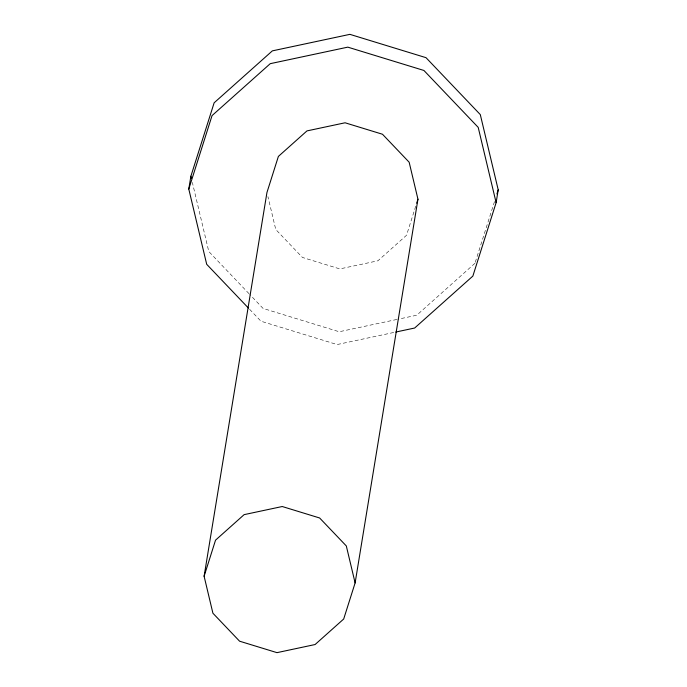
<?xml version="1.0" encoding="UTF-8"?>
<svg xmlns="http://www.w3.org/2000/svg" width="687" height="687" viewBox="0 0 687 687"><rect width="100%" height="100%" fill="white"/><g stroke="black" fill="none" stroke-linecap="round" stroke-linejoin="round"><path stroke-width="0.52" stroke-dasharray="3.44 2.58" d="M415.729 206.203L406.524 235.272L377.927 260.785L339.825 268.909L302.426 257.445L275.753 229.484L267.93 196.611M475.275 262.271L494.666 201.068M474.957 263.293L416.751 315.23L397.885 319.249M396.837 319.472L339.198 331.752L263.087 308.437L249.793 294.5M393.694 332.491L337.102 344.548L260.991 321.224L249.175 308.841M249.055 293.727L208.796 251.519L192.351 182.441"/><path stroke-width="1.03" d="M248.436 308.068L206.701 264.306L188.788 189.045L190.874 176.25L214.138 102.81L272.344 50.872L349.898 34.35L426.009 57.674L480.299 114.592L498.212 189.852L496.126 202.639L472.862 276.08L414.656 328.025L395.789 332.044M204.108 576.247L266.951 192.506L278.381 156.421L306.977 130.899L345.08 122.784L382.479 134.24L409.151 162.209L417.954 199.187L355.119 582.928L343.689 619.013L315.093 644.535L276.981 652.65L239.583 641.194L212.91 613.225L204.108 576.247L215.538 540.162L244.134 514.64L282.237 506.525L319.635 517.981L346.317 545.95L355.119 582.928M188.788 189.045L212.043 115.605L270.249 63.668L347.802 47.145L423.913 70.46L478.204 127.378L496.126 202.639M416.683 203.197L417.954 199.187M496.924 193.932L498.212 189.852M190.874 176.25L191.372 178.319"/></g></svg>
